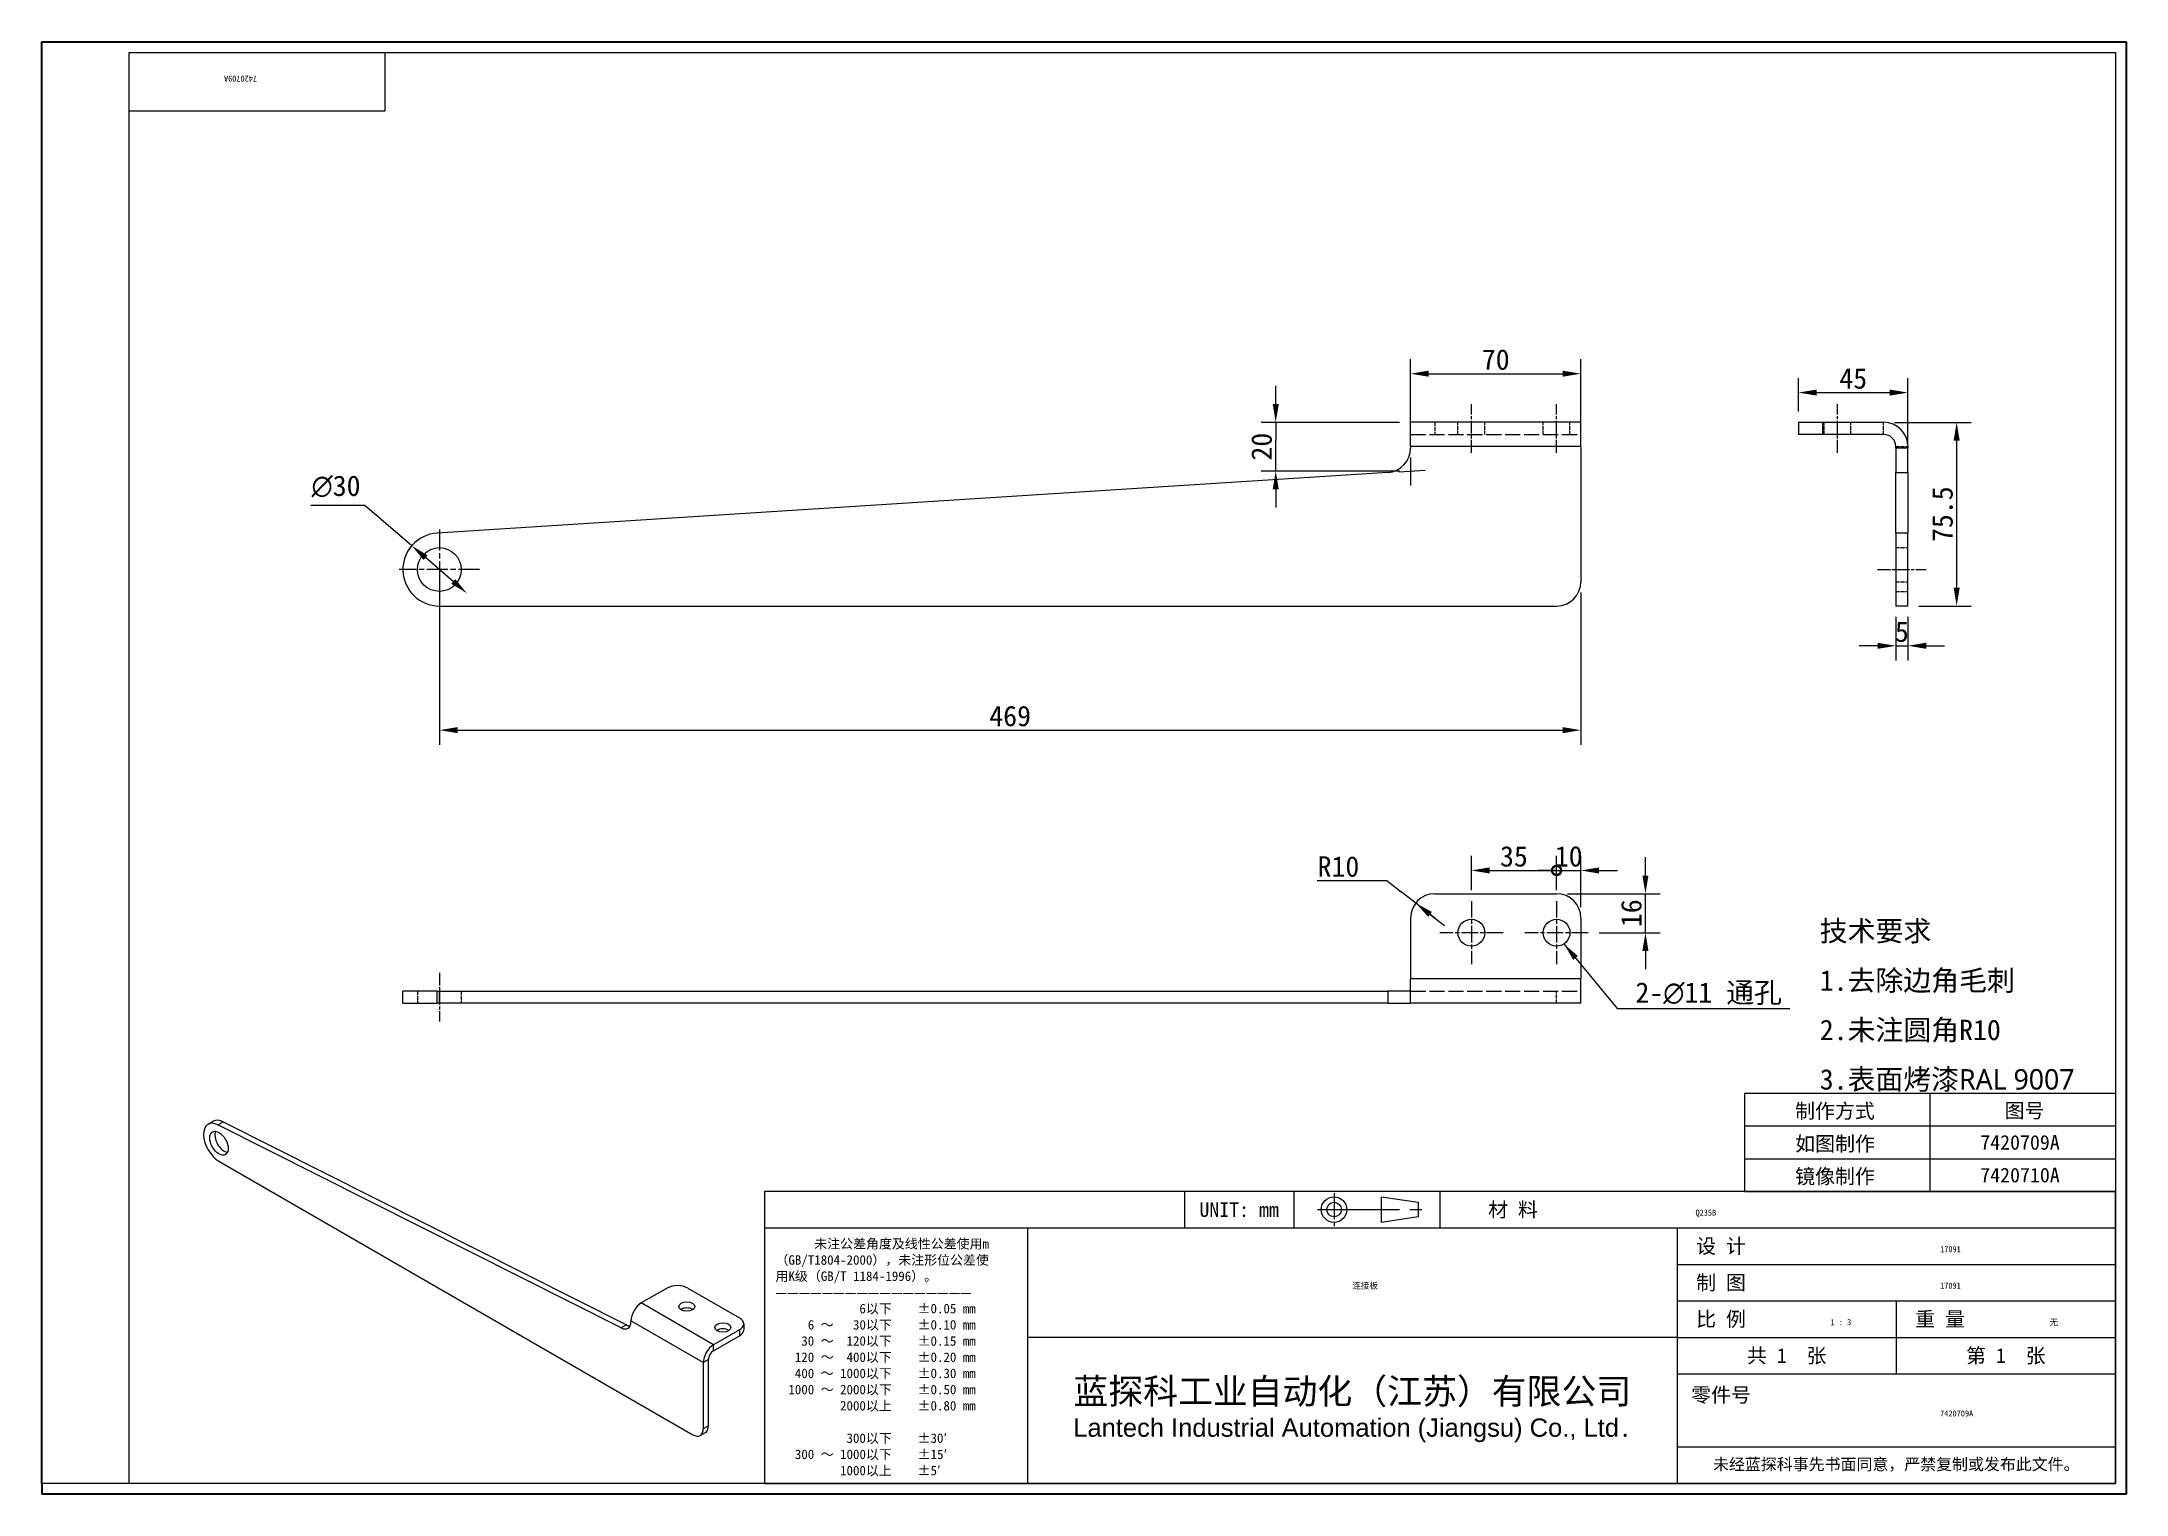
# Model space of a CAD drawing. Header units: millimetres. Extents: x 18 to 875, y 16 to 614.
import ezdxf
from ezdxf.enums import TextEntityAlignment as Align

# ---------------------------------------------------------------- set-up
doc = ezdxf.new("R2018")
doc.units = ezdxf.units.MM
doc.header["$LTSCALE"] = 3
doc.linetypes.add('CHAIN', pattern=[0.3543, 0.2362, -0.0295, 0.0591, -0.0295])
doc.linetypes.add('DASHED', pattern=[0.2067, 0.1654, -0.0413])
for name, color, linetype, lineweight in [('1', 7, 'Continuous', 18), ('可见 (ISO)', 7, 'Continuous', 25), ('可见窄的 (ISO)', 7, 'Continuous', 18), ('图框 (ISO)', 7, 'Continuous', 35), ('标题 (ISO)', 7, 'Continuous', 25)]:
    doc.layers.add(name, color=color, linetype=linetype, lineweight=lineweight)
for name, color, linetype, lineweight, true_color in [('中心标记 (ISO)', 1, 'CHAIN', 18, 0xff0000), ('中心线 (ISO)', 1, 'CHAIN', 18, 0xff0000), ('尺寸 (ISO)', 7, 'Continuous', 18, 0x008000), ('符号 (ISO)', 7, 'Continuous', 18, 0x008000), ('隐藏 (ISO)', 5, 'DASHED', 18, 0x0000ff), ('隐藏窄的 (ISO)', 5, 'DASHED', 18, 0x0000ff)]:
    doc.layers.add(name, color=color, linetype=linetype, lineweight=lineweight, true_color=true_color)
doc.styles.get("Standard").update_dxf_attribs({"font": 'simfang.ttf'})
doc.styles.add('文本样式164', font='SimSun.ttf')
doc.styles.add('最新国标', font='simfang.ttf')
doc.styles.add('注释文本 (ISO)', font='simfang.ttf')
doc.dimstyles.new('默认 (GB)', dxfattribs={"dimscale": 3, "dimtxt": 2.8, "dimasz": 2.5, "dimexe": 2, "dimexo": 1.5, "dimgap": 0.5, "dimtad": 1, "dimtoh": 1, "dimdsep": 46, "dimtxsty": '最新国标', "dimcen": 0.09, "dimdle": 10, "dimclrd": 256, "dimclre": 256, "dimclrt": 256, "dimaunit": 1, "dimadec": 3, "dimazin": 2, "dimtfac": 0.535714, "dimtdec": 3, "dimtmove": 0, "dimatfit": 3, "dimfxl": 0, "dimtolj": 1, "dimlwd": -1, "dimlwe": -1, "dimarcsym": 0})
doc.dimstyles.new('默认 (GB)$7', dxfattribs={"dimscale": 3, "dimtxt": 2.8, "dimasz": 2.5, "dimexe": 2, "dimexo": 1.5, "dimgap": 0.5, "dimtad": 1, "dimtoh": 1, "dimdsep": 46, "dimtxsty": '最新国标', "dimcen": 0.09, "dimdle": 10, "dimclrd": 256, "dimclre": 256, "dimclrt": 256, "dimaunit": 1, "dimadec": 3, "dimazin": 2, "dimtfac": 0.535714, "dimtdec": 3, "dimtmove": 0, "dimatfit": 3, "dimfxl": 0, "dimtolj": 1, "dimlwd": -1, "dimlwe": -1, "dimarcsym": 0})

# ---------------------------------------------------------------- blocks, each defined once
blk = doc.blocks.new('图框 最新国标')
at = {"layer": '图框 (ISO)'}
for p, q in [((6, 7), (6, 204.5)), ((6, 204.5), (291.5, 204.5)), ((291.5, 204.5), (291.5, 5.5)), ((6, 7), (6, 5.5)), ((6, 7), (6, 5.5)), ((291.5, 5.5), (6, 5.5))]:
    blk.add_line(p, q, dxfattribs=at)
at = {"layer": '图框 (ISO)', "color": 7, "linetype": 'Continuous', "lineweight": 25}
for p, q in [((18, 203), (290, 203)), ((18, 7), (18, 203)), ((18, 203), (290, 203)), ((53, 203), (53, 195)), ((290, 203), (290, 7)), ((290, 203), (290, 7)), ((53, 195), (18, 195)), ((290, 7), (6, 7)), ((290, 7), (18, 7))]:
    blk.add_line(p, q, dxfattribs=at)
at = {"layer": '图框 (ISO)', "lineweight": 30}
blk.add_attdef('零件代号', text='', height=2.5, rotation=180, dxfattribs=at).set_placement((35.5, 199), align=Align.MIDDLE_CENTER)
blk = doc.blocks.new('标题栏 最新国标')
at = {"layer": '标题 (ISO)'}
for p, q in [((381.98, -183.84), (196.98, -183.84)), ((196.98, -183.84), (196.98, -223.84)), ((254.48, -183.84), (254.48, -188.84)), ((269.48, -183.84), (269.48, -188.84)), ((281.48, -188.09), (281.48, -184.59)), ((281.48, -184.59), (286.48, -185.34)), ((286.48, -185.34), (286.48, -187.34)), ((289.48, -183.84), (289.48, -188.84)), ((381.98, -223.84), (381.98, -183.84)), ((383.48, -183.84), (383.48, -225.34)), ((286.48, -187.34), (281.48, -188.09)), ((196.98, -188.84), (381.98, -188.84)), ((232.98, -188.84), (232.98, -223.84)), ((321.98, -188.84), (321.98, -223.84)), ((321.98, -193.84), (381.98, -193.84)), ((321.98, -198.84), (381.98, -198.84)), ((351.98, -198.84), (351.98, -208.84)), ((321.98, -203.84), (232.98, -203.84)), ((321.98, -203.84), (381.98, -203.84)), ((321.98, -208.84), (381.98, -208.84)), ((321.98, -218.84), (381.98, -218.84)), ((196.98, -223.84), (381.98, -223.84)), ((383.48, -225.34), (196.98, -225.34))]:
    blk.add_line(p, q, dxfattribs=at)
at = {"layer": '标题 (ISO)', "linetype": 'CHAIN', "ltscale": 5.000333}
blk.add_line((274.98, -184.09), (274.98, -188.59), dxfattribs=at)
at = {"layer": '标题 (ISO)', "linetype": 'CHAIN', "ltscale": 15.834605}
blk.add_line((272.73, -186.34), (286.98, -186.34), dxfattribs=at)
at = {"layer": '标题 (ISO)'}
for radius in [1.75, 1]:
    blk.add_circle((274.98, -186.34), radius, dxfattribs=at)
at = {"layer": '1', "style": '文本样式164'}
for s, p in [('UNIT: mm', (261.98, -186.34)), ('材 料', (299.48, -186.34)), ('设 计', (327.98, -191.34)), ('制 图', (327.98, -196.34)), ('比 例', (327.98, -201.34)), ('重 量', (357.98, -201.34)), ('共 1  张', (336.98, -206.34)), ('第 1  张', (366.98, -206.34))]:
    blk.add_text(s, height=2, dxfattribs=at).set_placement(p, align=Align.MIDDLE_CENTER)
at = {"layer": '标题 (ISO)', "style": '注释文本 (ISO)'}
for s, insert, char_height, attachment_point, line_spacing_factor in [('\\fSimSun|b0|i0;{\\H1.3000;      未注公差角度及线性公差使用m\\P}\\fSimSun|b0|i0;{\\H1.3000;（GB/T1804-2000），未注形位公差使\\P}\\fSimSun|b0|i0;{\\H1.3000;用K级（GB/T 1184-1996）。\\P}\\fSimSun|b0|i0;{\\H1.3000;—————————————————\\P}\\fSimSun|b0|i0;{\\H1.3000;             6以下    ±0.05 mm\\P}\\fSimSun|b0|i0;{\\H1.3000;     6 ～   30以下    ±0.10 mm\\P}\\fSimSun|b0|i0;{\\H1.3000;    30 ～  120以下    ±0.15 mm\\P}\\fSimSun|b0|i0;{\\H1.3000;   120 ～  400以下    ±0.20 mm\\P}\\fSimSun|b0|i0;{\\H1.3000;   400 ～ 1000以下    ±0.30 mm\\P}\\fSimSun|b0|i0;{\\H1.3000;  1000 ～ 2000以下    ±0.50 mm\\P}\\fSimSun|b0|i0;{\\H1.3000;          2000以上    ±0.80 mm\\P}\\fSimSun|b0|i0;{\\H1.3000;\\P}\\fSimSun|b0|i0;{\\H1.3000;           300以下    ±30′\\P}\\fSimSun|b0|i0;{\\H1.3000;   300 ～ 1000以下    ±15′\\P}\\fSimSun|b0|i0;{\\H1.3000;          1000以上    ±5′}', (198.48, -206.63), 1.3, 4, 1.023913), ('\\pxsm0.94;\\fMicrosoft YaHei|b0|i0;{\\H3.5000;蓝探科工业自动化（江苏）有限公司\\P}\\fArial|b0|i0;{\\H2.5000;Lantech Industrial Automation (Jiangsu) Co., Ltd}\\fFangSong|b0|i0;{\\H2.5000;.}', (277.48, -213.84), 2, 5, 0.978695)]:
    blk.add_mtext(s, dxfattribs=dict(at, insert=insert, char_height=char_height, attachment_point=attachment_point, line_spacing_factor=line_spacing_factor))
at = {"layer": '标题 (ISO)', "attachment_point": 5, "style": '注释文本 (ISO)'}
for s, insert, char_height in [('\\fFangSong|b0|i0;零件号', (327.98, -211.84), 2), ('\\fSimSun|b0|i0;{\\H1.6000;未经蓝探科事先书面同意，严禁复制或发布此文件。}', (351.98, -221.34), 1.6)]:
    blk.add_mtext(s, dxfattribs=dict(at, insert=insert, char_height=char_height))
at = {"layer": '标题 (ISO)', "lineweight": 30, "flags": 104}
for tag, height, p in [('材料', 2, (324.48, -186.34)), ('设计人', 2, (357.98, -191.34)), ('库存编号', 3.5, (277.48, -196.34)), ('设计人', 2, (357.98, -196.34)), ('视图比例', 2, (342.98, -201.34)), ('质量\\P3;', 2, (372.98, -201.34)), ('零件代号', 3.5, (357.98, -213.84))]:
    blk.add_attdef(tag, text='', height=height, dxfattribs=at).set_placement(p, align=Align.MIDDLE_CENTER)
blk = doc.blocks.new('*D5')
at = {"layer": 'Defpoints', "color": 0, "transparency": 16777216}
for p in [(784.8, 469.28), (739.8, 457.06), (784.8, 436.46)]:
    blk.add_point(p, dxfattribs=at)
at = {"layer": '尺寸 (ISO)', "color": 116, "true_color": 0x00803f, "transparency": 16777216}
for p, q in [((739.8, 461.56), (739.8, 475.28)), ((784.8, 440.96), (784.8, 475.28)), ((747.3, 469.28), (777.3, 469.28))]:
    blk.add_line(p, q, dxfattribs=at)
for points in [[(747.3, 470.53), (747.3, 468.03), (739.8, 469.28)], [(777.3, 470.53), (777.3, 468.03), (784.8, 469.28)]]:
    blk.add_solid(points, dxfattribs=at)
at = {"layer": '尺寸 (ISO)', "transparency": 16777216, "insert": (762.3, 475.03), "char_height": 8.4, "attachment_point": 5, "style": '最新国标'}
blk.add_mtext('\\A1;45', dxfattribs=at)
blk = doc.blocks.new('*D6')
at = {"layer": 'Defpoints', "color": 0, "transparency": 16777216}
for p in [(774.8, 457.06), (784.8, 381.56), (804.8, 381.56)]:
    blk.add_point(p, dxfattribs=at)
at = {"layer": '尺寸 (ISO)', "color": 116, "true_color": 0x00803f, "transparency": 16777216}
for p, q in [((779.3, 457.06), (810.8, 457.06)), ((804.8, 449.56), (804.8, 389.06)), ((789.3, 381.56), (810.8, 381.56))]:
    blk.add_line(p, q, dxfattribs=at)
for points in [[(803.55, 449.56), (806.05, 449.56), (804.8, 457.06)], [(803.55, 389.06), (806.05, 389.06), (804.8, 381.56)]]:
    blk.add_solid(points, dxfattribs=at)
at = {"layer": '尺寸 (ISO)', "transparency": 16777216, "insert": (799.03, 419.31), "char_height": 8.4, "attachment_point": 5, "rotation": 90, "style": '最新国标'}
blk.add_mtext('\\A1;75.5', dxfattribs=at)
blk = doc.blocks.new('*D7')
at = {"layer": 'Defpoints', "color": 0, "transparency": 16777216}
for p in [(779.8, 381.56), (784.8, 381.56), (784.8, 365.22)]:
    blk.add_point(p, dxfattribs=at)
at = {"layer": '尺寸 (ISO)', "color": 116, "true_color": 0x00803f, "transparency": 16777216}
for p, q in [((779.8, 377.06), (779.8, 359.22)), ((784.8, 377.06), (784.8, 359.22)), ((772.3, 365.22), (764.8, 365.22)), ((779.8, 365.22), (784.8, 365.22)), ((792.3, 365.22), (799.8, 365.22))]:
    blk.add_line(p, q, dxfattribs=at)
for points in [[(772.3, 366.47), (772.3, 363.97), (779.8, 365.22)], [(792.3, 366.47), (792.3, 363.97), (784.8, 365.22)]]:
    blk.add_solid(points, dxfattribs=at)
at = {"layer": '尺寸 (ISO)', "transparency": 16777216, "insert": (782.3, 370.97), "char_height": 8.4, "attachment_point": 5, "style": '最新国标'}
blk.add_mtext('\\A1;5', dxfattribs=at)
blk = doc.blocks.new('*D8')
at = {"layer": 'Defpoints', "color": 0, "transparency": 16777216}
for p in [(170.04, 406.34), (192.78, 386.78)]:
    blk.add_point(p, dxfattribs=at)
at = {"layer": '尺寸 (ISO)', "color": 116, "true_color": 0x00803f, "transparency": 16777216}
for p, q in [((150.78, 422.9), (128.6, 422.9)), ((170.04, 406.34), (150.78, 422.9)), ((187.1, 391.67), (175.72, 401.45))]:
    blk.add_line(p, q, dxfattribs=at)
for points in [[(176.54, 402.4), (174.91, 400.5), (170.04, 406.34)], [(187.91, 392.62), (186.28, 390.72), (192.78, 386.78)]]:
    blk.add_solid(points, dxfattribs=at)
at = {"layer": '尺寸 (ISO)', "transparency": 16777216, "insert": (138.94, 430.72), "char_height": 8.4, "attachment_point": 5, "style": '最新国标'}
blk.add_mtext('\\A1;\\fAIGDT|b0|i0;n\\fFangSong|b0|i0;30', dxfattribs=at)
blk = doc.blocks.new('*D9')
at = {"layer": 'Defpoints', "color": 0, "transparency": 16777216}
for p in [(650.41, 477.05), (580.41, 447.06), (650.41, 447.06)]:
    blk.add_point(p, dxfattribs=at)
at = {"layer": '尺寸 (ISO)', "color": 116, "true_color": 0x00803f, "transparency": 16777216}
for p, q in [((580.41, 451.56), (580.41, 483.05)), ((650.41, 451.56), (650.41, 483.05)), ((587.91, 477.05), (642.91, 477.05))]:
    blk.add_line(p, q, dxfattribs=at)
for points in [[(587.91, 478.3), (587.91, 475.8), (580.41, 477.05)], [(642.91, 478.3), (642.91, 475.8), (650.41, 477.05)]]:
    blk.add_solid(points, dxfattribs=at)
at = {"layer": '尺寸 (ISO)', "transparency": 16777216, "insert": (615.41, 482.8), "char_height": 8.4, "attachment_point": 5, "style": '最新国标'}
blk.add_mtext('\\A1;70', dxfattribs=at)
blk = doc.blocks.new('*D10')
at = {"layer": 'Defpoints', "color": 0, "transparency": 16777216}
for p in [(181.41, 396.56), (650.41, 391.56), (650.41, 330.56)]:
    blk.add_point(p, dxfattribs=at)
at = {"layer": '尺寸 (ISO)', "color": 116, "true_color": 0x00803f, "transparency": 16777216}
for p, q in [((181.41, 392.06), (181.41, 324.56)), ((650.41, 387.06), (650.41, 324.56)), ((188.91, 330.56), (642.91, 330.56))]:
    blk.add_line(p, q, dxfattribs=at)
for points in [[(188.91, 331.81), (188.91, 329.31), (181.41, 330.56)], [(642.91, 331.81), (642.91, 329.31), (650.41, 330.56)]]:
    blk.add_solid(points, dxfattribs=at)
at = {"layer": '尺寸 (ISO)', "transparency": 16777216, "insert": (415.91, 336.31), "char_height": 8.4, "attachment_point": 5, "style": '最新国标'}
blk.add_mtext('\\A1;469', dxfattribs=at)
blk = doc.blocks.new('_DotSmall')
at = {"color": 0, "linetype": 'ByBlock', "const_width": 0.5}
blk.add_lwpolyline([(-0.0625, 0, 1), (0.0625, 0, 1)], format="xyb", close=True, dxfattribs=at)
blk = doc.blocks.new('*D11')
at = {"layer": 'Defpoints', "color": 0, "transparency": 16777216}
for p in [(640.41, 272.89), (605.41, 260.32), (640.41, 260.32)]:
    blk.add_point(p, dxfattribs=at)
at = {"layer": '尺寸 (ISO)', "color": 116, "true_color": 0x00803f, "transparency": 16777216}
for p, q in [((605.41, 264.82), (605.41, 278.89)), ((640.41, 264.82), (640.41, 278.89)), ((612.91, 272.89), (640.41, 272.89))]:
    blk.add_line(p, q, dxfattribs=at)
blk.add_solid([(612.91, 274.14), (612.91, 271.64), (605.41, 272.89)], dxfattribs=at)
at = {"layer": '尺寸 (ISO)', "color": 116, "true_color": 0x00803f, "transparency": 16777216, "xscale": 7.5, "yscale": 7.5, "zscale": 7.5}
blk.add_blockref('_DotSmall', (640.41, 272.89), dxfattribs=at)
at = {"layer": '尺寸 (ISO)', "transparency": 16777216, "insert": (622.89, 278.64), "char_height": 8.4, "attachment_point": 5, "style": '最新国标'}
blk.add_mtext('\\A1;35', dxfattribs=at)
blk = doc.blocks.new('*D13')
at = {"layer": 'Defpoints', "color": 0, "transparency": 16777216}
for p in [(650.41, 272.89), (640.41, 260.32), (650.41, 253.32)]:
    blk.add_point(p, dxfattribs=at)
at = {"layer": '尺寸 (ISO)', "color": 116, "true_color": 0x00803f, "transparency": 16777216}
for p, q in [((640.41, 264.82), (640.41, 278.89)), ((650.41, 257.82), (650.41, 278.89)), ((640.41, 272.89), (632.91, 272.89)), ((640.41, 272.89), (650.41, 272.89)), ((657.91, 272.89), (665.41, 272.89))]:
    blk.add_line(p, q, dxfattribs=at)
blk.add_solid([(657.91, 274.14), (657.91, 271.64), (650.41, 272.89)], dxfattribs=at)
at = {"layer": '尺寸 (ISO)', "color": 116, "true_color": 0x00803f, "transparency": 16777216, "xscale": 7.5, "yscale": 7.5, "zscale": 7.5}
blk.add_blockref('_DotSmall', (640.41, 272.89), dxfattribs=at)
at = {"layer": '尺寸 (ISO)', "transparency": 16777216, "insert": (645.41, 278.64), "char_height": 8.4, "attachment_point": 5, "style": '最新国标'}
blk.add_mtext('\\A1;10', dxfattribs=at)
blk = doc.blocks.new('*D14')
at = {"layer": 'Defpoints', "color": 0, "transparency": 16777216}
for p in [(640.41, 263.32), (676.93, 263.32), (653.41, 247.32)]:
    blk.add_point(p, dxfattribs=at)
at = {"layer": '尺寸 (ISO)', "color": 116, "true_color": 0x00803f, "transparency": 16777216}
for p, q in [((676.93, 270.82), (676.93, 278.32)), ((644.91, 263.32), (682.93, 263.32)), ((676.93, 247.32), (676.93, 263.32)), ((657.91, 247.32), (682.93, 247.32)), ((676.93, 239.82), (676.93, 232.32))]:
    blk.add_line(p, q, dxfattribs=at)
for points in [[(675.68, 270.82), (678.18, 270.82), (676.93, 263.32)], [(675.68, 239.82), (678.18, 239.82), (676.93, 247.32)]]:
    blk.add_solid(points, dxfattribs=at)
at = {"layer": '尺寸 (ISO)', "transparency": 16777216, "insert": (671.18, 255.32), "char_height": 8.4, "attachment_point": 5, "rotation": 90, "style": '最新国标'}
blk.add_mtext('\\A1;16', dxfattribs=at)
blk = doc.blocks.new('*D15')
at = {"layer": 'Defpoints', "color": 0, "transparency": 16777216}
for p in [(582.53, 259.48), (590.41, 253.32)]:
    blk.add_point(p, dxfattribs=at)
at = {"layer": '尺寸 (ISO)', "color": 116, "true_color": 0x00803f, "transparency": 16777216}
for p, q in [((542.07, 268.72), (570.72, 268.72)), ((570.72, 268.72), (576.63, 264.1)), ((582.53, 259.48), (576.63, 264.1)), ((590.41, 253.32), (582.53, 259.48)), ((588.44, 254.86), (594.35, 250.24))]:
    blk.add_line(p, q, dxfattribs=at)
blk.add_solid([(589.21, 255.85), (587.67, 253.88), (582.53, 259.48)], dxfattribs=at)
at = {"layer": '尺寸 (ISO)', "transparency": 16777216, "insert": (550.79, 274.47), "char_height": 8.4, "attachment_point": 5, "style": '最新国标'}
blk.add_mtext('\\A1;R10', dxfattribs=at)
blk = doc.blocks.new('表格1')
at = {"layer": '符号 (ISO)'}
for p, q in [((239.2, 60.44), (290, 60.44)), ((239.2, 60.44), (239.2, 47)), ((264.6, 60.44), (264.6, 47)), ((290, 60.44), (290, 47)), ((239.2, 55.96), (290, 55.96)), ((239.2, 51.48), (290, 51.48)), ((239.2, 47), (290, 47))]:
    blk.add_line(p, q, dxfattribs=at)
at = {"layer": '符号 (ISO)', "char_height": 2, "attachment_point": 7, "style": '注释文本 (ISO)'}
for s, insert in [('制作方式', (246.14, 56.79)), ('图号', (274.84, 56.85)), ('如图制作', (246.15, 52.31)), ('7420709A', (271.5, 52.68)), ('镜像制作', (246.14, 47.83)), ('7420710A', (271.5, 48.2))]:
    blk.add_mtext(s, dxfattribs=dict(at, insert=insert))
blk = doc.blocks.new('*D17')
at = {"layer": 'Defpoints', "color": 0, "transparency": 16777216}
for p in [(525.02, 457.06), (580.41, 457.06), (580.41, 437.06)]:
    blk.add_point(p, dxfattribs=at)
at = {"layer": '尺寸 (ISO)', "color": 116, "true_color": 0x00803f, "transparency": 16777216}
for p, q in [((525.02, 464.56), (525.02, 472.06)), ((575.91, 457.06), (519.02, 457.06)), ((525.02, 457.06), (525.02, 449.56)), ((525.02, 444.56), (525.02, 449.56)), ((575.91, 437.06), (519.02, 437.06)), ((525.02, 437.06), (525.02, 444.56)), ((525.02, 429.56), (525.02, 422.06))]:
    blk.add_line(p, q, dxfattribs=at)
for points in [[(523.77, 464.56), (526.27, 464.56), (525.02, 457.06)], [(523.77, 429.56), (526.27, 429.56), (525.02, 437.06)]]:
    blk.add_solid(points, dxfattribs=at)
at = {"layer": '尺寸 (ISO)', "transparency": 16777216, "insert": (519.27, 447.06), "char_height": 8.4, "attachment_point": 5, "rotation": 90, "style": '最新国标'}
blk.add_mtext('\\A1;20', dxfattribs=at)

msp = doc.modelspace()

# ---------------------------------------------------------------- linework, layer by layer
at = {"layer": '中心标记 (ISO)', "ltscale": 12.223182}
for p, q in [((181.4114, 413.0616), (181.4114, 380.0616)), ((197.9114, 396.5616), (164.9114, 396.5616))]:
    msp.add_line(p, q, dxfattribs=at)
at = {"layer": '中心标记 (ISO)', "ltscale": 9.630364}
for p, q in [((605.4114, 260.3229), (605.4114, 234.3229)), ((640.4114, 260.3229), (640.4114, 234.3229)), ((618.4114, 247.3229), (592.4114, 247.3229)), ((653.4114, 247.3229), (627.4114, 247.3229))]:
    msp.add_line(p, q, dxfattribs=at)
at = {"layer": '中心线 (ISO)', "ltscale": 7.407949}
for p, q in [((605.4114, 444.5616), (605.4114, 464.5616)), ((640.4114, 444.5616), (640.4114, 464.5616)), ((755.7982, 444.5616), (755.7982, 464.5616)), ((772.2982, 396.5616), (792.2982, 396.5616)), ((181.4114, 230.8229), (181.4114, 210.8229))]:
    msp.add_line(p, q, dxfattribs=at)
at = {"layer": '可见 (ISO)'}
for p, q in [((580.4114, 447.0616), (580.4114, 457.0616)), ((650.4114, 457.0616), (580.4114, 457.0616)), ((650.4114, 447.0616), (650.4114, 457.0616)), ((739.7982, 457.0616), (749.7982, 457.0616)), ((739.7982, 457.0616), (739.7982, 452.0616)), ((749.7982, 457.0616), (774.7982, 457.0616)), ((580.4114, 447.0616), (580.4114, 446.4436)), ((650.4114, 447.0616), (650.4114, 391.5616)), ((749.7982, 452.0616), (739.7982, 452.0616)), ((774.7982, 452.0616), (749.7982, 452.0616)), ((779.7982, 446.4436), (779.7982, 447.0616)), ((779.7982, 446.4436), (779.7982, 436.4639)), ((784.7982, 447.0616), (784.7982, 446.4436)), ((784.7982, 436.4639), (784.7982, 446.4436)), ((571.0485, 436.4639), (180.4559, 411.5311)), ((779.7982, 411.5311), (779.7982, 436.4639)), ((784.7982, 436.4639), (784.7982, 411.5311)), ((779.7982, 411.5311), (779.7982, 381.5616)), ((784.7982, 381.5616), (784.7982, 411.5311)), ((181.4114, 381.5616), (640.4114, 381.5616)), ((784.7982, 381.5616), (779.7982, 381.5616)), ((590.4114, 263.3229), (640.4114, 263.3229)), ((580.4114, 253.3229), (580.4114, 228.3229)), ((650.4114, 253.3229), (650.4114, 228.3229)), ((180.4559, 223.3229), (166.4114, 223.3229)), ((166.4114, 218.3229), (166.4114, 223.3229)), ((180.4559, 223.3229), (571.0485, 223.3229)), ((580.4114, 223.3229), (571.0485, 223.3229)), ((580.4114, 218.3229), (580.4114, 228.3229)), ((650.4114, 218.3229), (650.4114, 228.3229)), ((166.4114, 218.3229), (180.4559, 218.3229)), ((571.0485, 218.3229), (180.4559, 218.3229)), ((571.0485, 218.3229), (580.4114, 218.3229)), ((650.4114, 218.3229), (580.4114, 218.3229)), ((86.3436, 168.5715), (88.4649, 169.7962)), ((256.1526, 84.8841), (90.4382, 168.3449)), ((92.5595, 169.5696), (258.2739, 86.1089)), ((90.8436, 153.4288), (285.5808, 40.9972)), ((274.9742, 101.2546), (264.3676, 95.1309)), ((283.4595, 101.2546), (304.6727, 89.0072)), ((260.125, 87.7825), (260.125, 87.4797)), ((306.4301, 86.5577), (306.4301, 84.1082)), ((304.6727, 84.1082), (294.0661, 77.9845)), ((294.0661, 75.535), (304.6727, 81.6587)), ((289.8235, 70.636), (289.8235, 43.4467)), ((291.9448, 44.6714), (291.9448, 71.8608)), ((288.5808, 40.7), (290.7022, 41.9248))]:
    msp.add_line(p, q, dxfattribs=at)
for centre, radius in [((181.4114, 396.5616), 9), ((605.4114, 247.3229), 5.5), ((640.4114, 247.3229), 5.5)]:
    msp.add_circle(centre, radius, dxfattribs=at)
for centre, radius, start, end in [((774.7982, 447.0616), 10, 0, 90), ((570.4114, 446.4436), 10, 273.652421, 0), ((774.7982, 447.0616), 5, 0, 90), ((181.4114, 396.5616), 15, 93.652421, 270), ((640.4114, 391.5616), 10, 270, 0), ((590.4114, 253.3229), 10, 90, 180), ((640.4114, 253.3229), 10, 0, 90)]:
    msp.add_arc(centre, radius, start, end, dxfattribs=at)
for centre, major_axis, start_param, end_param in [((90.8436, 160.7772), (-4.5, 7.7942), 5.56153392, 8.6393798), ((92.9649, 162.002), (-4.5, 7.7942), 5.56153392, 6.28318531), ((92.9649, 162.002), (2.7, -4.6765), 3.54530734, 5.87947062), ((264.3676, 90.2319), (-3, -5.1962), 3.92699082, 5.49778714), ((279.2169, 98.8052), (6, 0), 0.78539816, 2.35619449), ((255.8823, 89.9292), (3, -5.1962), 5.56153392, 7.06858347), ((258.0037, 91.1539), (3, -5.1962), 5.56153392, 5.92181818), ((283.0352, 91.2117), (-3.3, 0), 3.83977231, 5.58500565), ((300.4301, 86.5577), (6, 0), 5.49778714, 7.06858347), ((294.0661, 73.0855), (-3, -5.1962), 3.92699082, 5.49778714), ((297.8845, 82.6385), (-3.3, 0), 3.83977231, 5.58500565), ((300.4301, 84.1082), (6, 0), 5.49778714, 6.28318531), ((294.0661, 73.0855), (1.5, 2.5981), 0.78539816, 2.35619449), ((285.5808, 45.8962), (3, -5.1962), 5.49778714, 7.06858347), ((287.7022, 47.1209), (3, -5.1962), 0, 0.78539816)]:
    msp.add_ellipse(centre, major_axis=major_axis, ratio=0.57735027, start_param=start_param, end_param=end_param, dxfattribs=at)
for centre, major_axis in [((90.8436, 160.7772), (2.7, -4.6765)), ((283.0352, 93.6612), (3.3, 0)), ((297.8845, 85.088), (3.3, 0))]:
    msp.add_ellipse(centre, major_axis=major_axis, ratio=0.57735027, dxfattribs=at)
at = {"layer": '可见窄的 (ISO)'}
for p, q in [((749.7982, 452.0616), (749.7982, 457.0616)), ((650.4114, 447.0616), (580.4114, 447.0616)), ((784.7982, 446.4436), (779.7982, 446.4436)), ((779.7982, 436.4639), (784.7982, 436.4639)), ((784.7982, 411.5311), (779.7982, 411.5311)), ((180.4559, 218.3229), (180.4559, 223.3229)), ((571.0485, 223.3229), (571.0485, 218.3229)), ((650.4114, 228.3229), (580.4114, 228.3229)), ((90.4382, 168.3449), (92.5595, 169.5696)), ((294.0661, 77.9845), (264.3676, 95.1309)), ((258.2739, 86.1089), (256.1526, 84.8841)), ((289.8235, 70.636), (260.125, 87.7825)), ((294.0661, 75.535), (294.0661, 77.9845)), ((304.6727, 84.1082), (304.6727, 81.6587)), ((291.9448, 71.8608), (289.8235, 70.636)), ((291.9448, 44.6714), (289.8235, 43.4467))]:
    msp.add_line(p, q, dxfattribs=at)
at = {"layer": '尺寸 (ISO)'}
for p, q in [((575.5393, 436.7506), (586.3992, 437.4438)), ((580.4114, 442.5616), (580.4114, 431.0616))]:
    msp.add_line(p, q, dxfattribs=at)
at = {"layer": '隐藏 (ISO)', "ltscale": 3.174394}
for p, q in [((599.9114, 452.0616), (599.9114, 457.0616)), ((610.9114, 452.0616), (610.9114, 457.0616)), ((634.9114, 452.0616), (634.9114, 457.0616)), ((645.9114, 452.0616), (645.9114, 457.0616)), ((750.2982, 452.0616), (750.2982, 457.0616)), ((761.2982, 452.0616), (761.2982, 457.0616)), ((779.7982, 405.5616), (784.7982, 405.5616)), ((779.7982, 387.5616), (784.7982, 387.5616)), ((172.4114, 223.3229), (172.4114, 218.3229)), ((190.4114, 223.3229), (190.4114, 218.3229))]:
    msp.add_line(p, q, dxfattribs=at)
at = {"layer": '隐藏 (ISO)', "ltscale": 12.54278}
for p, q in [((580.4114, 452.0616), (650.4114, 452.0616)), ((580.4114, 223.3229), (650.4114, 223.3229))]:
    msp.add_line(p, q, dxfattribs=at)
at = {"layer": '隐藏窄的 (ISO)', "ltscale": 3.174394}
for p, q in [((590.4114, 457.0616), (590.4114, 452.0616)), ((640.4114, 452.0616), (640.4114, 457.0616)), ((774.7982, 452.0616), (774.7982, 457.0616)), ((779.7982, 447.0616), (784.7982, 447.0616)), ((779.7982, 391.5616), (784.7982, 391.5616)), ((181.4114, 218.3229), (181.4114, 223.3229)), ((640.4114, 218.3229), (640.4114, 223.3229))]:
    msp.add_line(p, q, dxfattribs=at)

# ---------------------------------------------------------------- block references
ref = msp.add_blockref('图框 最新国标', (0, 0), dxfattribs=dict(xscale=3, yscale=3, zscale=3))
lines = msp.add_mtext('7420709A', dxfattribs={"layer": '图框 (ISO)', "insert": (106.5, 597), "char_height": 2.5, "attachment_point": 1, "rotation": 180})
ref.add_attrib('零件代号', '', (106.5, 597)).embed_mtext(lines)
at = {"xscale": 3, "yscale": 3, "zscale": 3}
msp.add_blockref('表格1', (0, 0), dxfattribs=at)
ref = msp.add_blockref('标题栏 最新国标', (-275.9476, 692.5328), dxfattribs=dict(xscale=3, yscale=3, zscale=3))
lines = msp.add_mtext('7420709A', dxfattribs={"layer": '标题 (ISO)', "insert": (798, 51), "char_height": 2.5, "attachment_point": 1})
ref.add_attrib('零件代号', '', (798, 51), dxfattribs={"flags": 104}).embed_mtext(lines)
lines = msp.add_mtext('连接板', dxfattribs={"layer": '标题 (ISO)', "insert": (556.5, 103.5), "char_height": 2.5, "attachment_point": 1})
ref.add_attrib('库存编号', '', (556.5, 103.5), dxfattribs={"flags": 104}).embed_mtext(lines)
lines = msp.add_mtext('无', dxfattribs={"layer": '标题 (ISO)', "insert": (843, 88.5), "char_height": 2.5, "attachment_point": 1})
ref.add_attrib('质量\\P3;', '', (843, 88.5), dxfattribs={"flags": 104}).embed_mtext(lines)
lines = msp.add_mtext('1 : 3', dxfattribs={"layer": '标题 (ISO)', "insert": (753, 88.5), "char_height": 2.5, "attachment_point": 1})
ref.add_attrib('视图比例', '', (753, 88.5), dxfattribs={"flags": 104}).embed_mtext(lines)
lines = msp.add_mtext('17091', dxfattribs={"layer": '标题 (ISO)', "insert": (798, 118.5), "char_height": 2.5, "attachment_point": 1})
ref.add_attrib('设计人', '', (798, 118.5), dxfattribs={"flags": 104}).embed_mtext(lines)
lines = msp.add_mtext('17091', dxfattribs={"layer": '标题 (ISO)', "insert": (798, 103.5), "char_height": 2.5, "attachment_point": 1})
ref.add_attrib('设计人', '', (798, 103.5), dxfattribs={"flags": 104}).embed_mtext(lines)
lines = msp.add_mtext('Q235B', dxfattribs={"layer": '标题 (ISO)', "insert": (697.5, 133.5), "char_height": 2.5, "attachment_point": 1})
ref.add_attrib('材料', '', (697.5, 133.5), dxfattribs={"flags": 104}).embed_mtext(lines)

# ---------------------------------------------------------------- texts
at = {"layer": '符号 (ISO)', "char_height": 8.4}
for s, insert, width, attachment_point, line_spacing_factor, style in [('\\fFangSong|b0|i0;{\\H8.4000;技术要求\\P}\\fFangSong|b0|i0;{\\H8.4000;1.去除边角毛刺\\P}\\fFangSong|b0|i0;{\\H8.4000;2.未注圆角R10\\P}\\fFangSong|b0|i0;{\\H8.4000;3.表面烤漆}\\fSegoe UI|b0|i0;{\\H8.4000;RAL 9007\\P}', (748.5394, 217.0653), 112.59927, 4, 1.451085, '注释文本 (ISO)'), ('2-\\fAIGDT|b0|i0;{\\H8.4000;n}\\fFangSong|b0|i0;{\\H8.4000;11 通孔}', (672.8103, 217.5841), 66.663017, 7, 0.49, '最新国标')]:
    msp.add_mtext(s, dxfattribs=dict(at, insert=insert, width=width, attachment_point=attachment_point, line_spacing_factor=line_spacing_factor, style=style))

# ---------------------------------------------------------------- dimensions: what is measured, and where the dimension line sits
at = {"layer": '尺寸 (ISO)', "color": 116, "true_color": 0x00803f}
for base, p1, p2, angle, override, picture, middle in [((650.4114, 477.0532), (580.4114, 447.0616), (650.4114, 447.0616), 180, {"dimgap": 0.5, "dimtoh": 0, "dimdec": 2, "dimtol": 0, "dimlim": 0, "dimtp": 0, "dimtm": 0, "dimtdec": 3, "dimtofl": 0, "dimatfit": 1}, '*D9', (615.4114, 477.0532)), ((784.7982, 469.2782), (739.7982, 457.0616), (784.7982, 436.4639), 180, {"dimgap": 0.5, "dimtoh": 0, "dimdec": 2, "dimtol": 0, "dimlim": 0, "dimtp": 0, "dimtm": 0, "dimtdec": 3, "dimtofl": 0, "dimatfit": 1}, '*D5', (762.2982, 469.2782)), ((525.021, 457.0616), (580.4114, 437.0616), (580.4114, 457.0616), 90, {"dimgap": 0.5, "dimtoh": 0, "dimdec": 2, "dimtol": 0, "dimlim": 0, "dimtp": 0, "dimtm": 0, "dimtdec": 3, "dimtofl": 0}, '*D17', (525.021, 447.0616)), ((804.7982, 381.5616), (774.7982, 457.0616), (784.7982, 381.5616), 270, {"dimgap": 0.5, "dimtoh": 0, "dimdec": 2, "dimtol": 0, "dimlim": 0, "dimtp": 0, "dimtm": 0, "dimtdec": 3, "dimtofl": 0, "dimatfit": 1}, '*D6', (804.7982, 419.3116)), ((650.4114, 330.5616), (181.4114, 396.5616), (650.4114, 391.5616), 180, {"dimgap": 0.5, "dimtoh": 0, "dimdec": 2, "dimtol": 0, "dimlim": 0, "dimtp": 0, "dimtm": 0, "dimtdec": 3, "dimtofl": 0, "dimatfit": 1}, '*D10', (415.9114, 330.5616)), ((640.4114, 272.8948), (605.4114, 260.3229), (640.4114, 260.3229), 180, {"dimgap": 0.5, "dimtoh": 0, "dimdec": 2, "dimblk2": 'DotSmall', "dimsah": 1, "dimdle": 0, "dimtol": 0, "dimlim": 0, "dimtp": 0, "dimtm": 0, "dimtdec": 3, "dimtofl": 0, "dimatfit": 1}, '*D11', (622.8914, 272.8948)), ((650.4114, 272.8948), (640.4114, 260.3229), (650.4114, 253.3229), 180, {"dimgap": 0.5, "dimtoh": 0, "dimdec": 2, "dimblk1": 'DotSmall', "dimsah": 1, "dimdle": 0, "dimtol": 0, "dimlim": 0, "dimtp": 0, "dimtm": 0, "dimtdec": 3, "dimtofl": 1, "dimatfit": 1}, '*D13', (645.4114, 272.8948)), ((676.932, 263.3229), (653.4114, 247.3229), (640.4114, 263.3229), 90, {"dimgap": 0.5, "dimtoh": 0, "dimdec": 2, "dimtol": 0, "dimlim": 0, "dimtp": 0, "dimtm": 0, "dimtdec": 3, "dimtofl": 1, "dimatfit": 1}, '*D14', (676.932, 255.3229))]:
    dim = msp.add_linear_dim(base=base, p1=p1, p2=p2, angle=angle, dimstyle='默认 (GB)', override=override, dxfattribs=at)
    dim.commit()
    dim.dimension.update_dxf_attribs({"geometry": picture, "text_midpoint": middle, "dimtype": 160})
dim = msp.add_diameter_dim_2p(p1=(192.7849, 386.7818), p2=(170.0379, 406.3414), text='\\fAIGDT|b0|i0;n\\fFangSong|b0|i0;30', dimstyle='默认 (GB)', override={"dimgap": 0.5, "dimtih": 1, "dimdec": 2, "dimlfac": 1, "dimtol": 0, "dimlim": 0, "dimtp": 0, "dimtm": 0, "dimtdec": 3, "dimatfit": 2}, dxfattribs=at)
dim.commit()
dim.dimension.update_dxf_attribs({"geometry": '*D8', "text_midpoint": (138.9397, 422.897), "dimtype": 163})
dim = msp.add_linear_dim(base=(784.7982, 365.2241), p1=(779.7982, 381.5616), p2=(784.7982, 381.5616), dimstyle='默认 (GB)', override={"dimgap": 0.5, "dimtoh": 0, "dimdec": 2, "dimtol": 0, "dimlim": 0, "dimtp": 0, "dimtm": 0, "dimtdec": 3, "dimtofl": 1, "dimatfit": 1}, dxfattribs=at)
dim.commit()
dim.dimension.update_dxf_attribs({"geometry": '*D7', "text_midpoint": (782.2982, 365.2241), "dimtype": 160})
dim = msp.add_radius_dim(center=(590.4114, 253.3229), mpoint=(582.5339, 259.4827), dimstyle='默认 (GB)', override={"dimgap": 0.5, "dimtih": 1, "dimdec": 2, "dimlfac": 1, "dimcen": 0, "dimtol": 0, "dimlim": 0, "dimtp": 0, "dimtm": 0, "dimtdec": 3}, dxfattribs=at)
dim.commit()
dim.dimension.update_dxf_attribs({"geometry": '*D15', "text_midpoint": (550.7859, 268.7225), "dimtype": 164})

# ---------------------------------------------------------------- leaders
at = {"layer": '符号 (ISO)', "annotation_type": 0, "has_hookline": 1, "hookline_direction": 0, "text_width": 63.4829}
msp.add_leader([(643.4368, 242.7297), (665.3103, 216.1841), (672.8103, 216.1841)], dimstyle='默认 (GB)$7', override={"dimgap": 0, "dimtad": 1}, dxfattribs=at)

doc.saveas('drawing.dxf')
